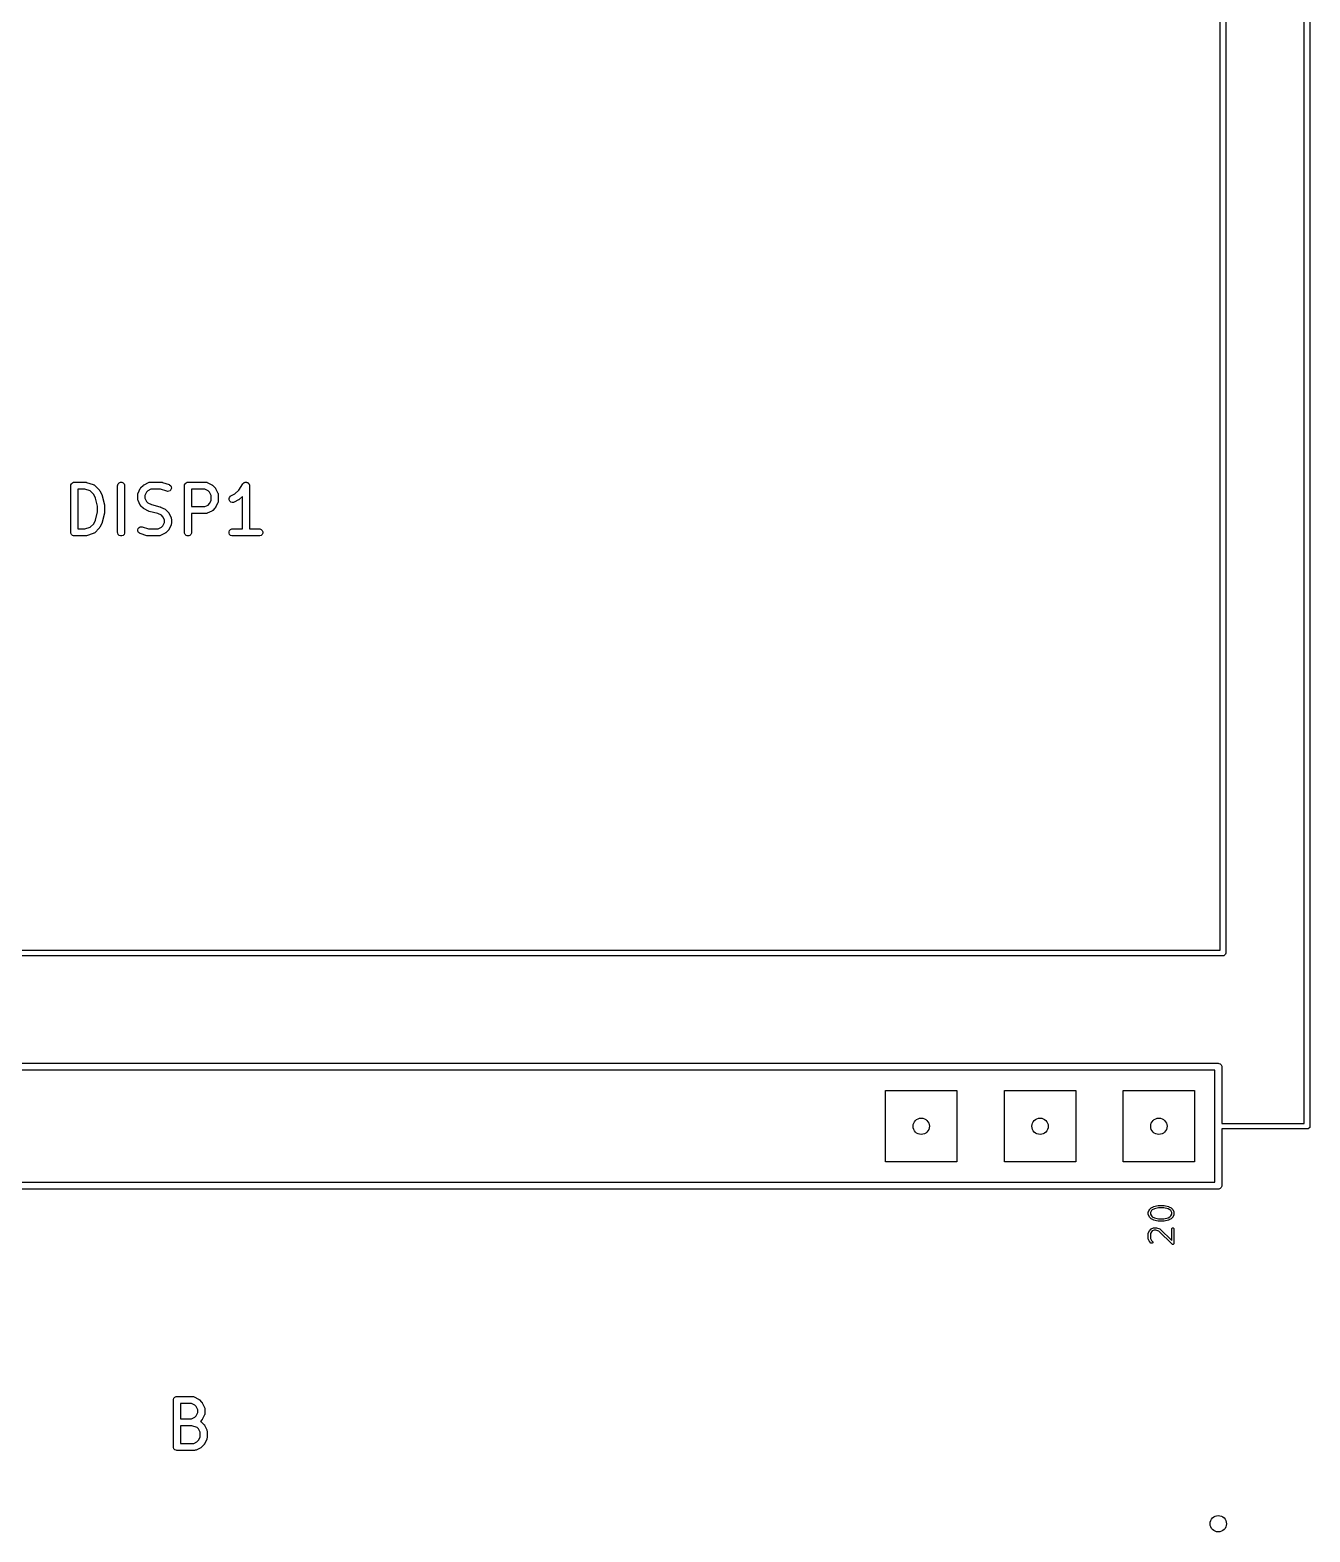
# Model space of a CAD drawing. Extents: x -0.08 to 2.08, y -0.05 to 2.57.
# Drawn here: x 1 to 2.077, y -0.007 to 1.257 of the extents above; entities that cross this region are included whole.
import ezdxf

# ---------------------------------------------------------------- set-up
doc = ezdxf.new("R2010")
doc.units = 0
doc.header["$MEASUREMENT"] = 0
doc.layers.add('BLACK', color=7, linetype='CONTINUOUS')

msp = doc.modelspace()

# ---------------------------------------------------------------- linework, layer by layer
at = {"layer": 'BLACK', "linetype": 'CONTINUOUS'}
for p, q in [((2.0724, 0.337), (2.0724, 2.0173)), ((2.0772, 2.0197), (2.0772, 0.3346)), ((2.0016, 0.4827), (2.0016, 1.6984)), ((2.0063, 1.7008), (2.0063, 0.4803)), ((1.0344, 0.8744), (1.0349, 0.8755)), ((1.0344, 0.8738), (1.0344, 0.8744)), ((1.0344, 0.8345), (1.0344, 0.8738)), ((1.0349, 0.8755), (1.0357, 0.8763)), ((1.0357, 0.8763), (1.0367, 0.8767)), ((1.0367, 0.8767), (1.0373, 0.8768)), ((1.0373, 0.8768), (1.0467, 0.8768)), ((1.0467, 0.8768), (1.047, 0.8768)), ((1.047, 0.8768), (1.0471, 0.8768)), ((1.0471, 0.8768), (1.0472, 0.8767)), ((1.0472, 0.8767), (1.0473, 0.8767)), ((1.0473, 0.8767), (1.0473, 0.8767)), ((1.0473, 0.8767), (1.0476, 0.8766)), ((1.0476, 0.8766), (1.0532, 0.8748)), ((1.0532, 0.8748), (1.0538, 0.8745)), ((1.0538, 0.8745), (1.0538, 0.8744)), ((1.0538, 0.8744), (1.0539, 0.8744)), ((1.0539, 0.8744), (1.0544, 0.874)), ((1.0544, 0.874), (1.0581, 0.8703)), ((1.0737, 0.8738), (1.0738, 0.8744)), ((1.0737, 0.8345), (1.0737, 0.8738)), ((1.0738, 0.8744), (1.0742, 0.8755)), ((1.0742, 0.8755), (1.075, 0.8763)), ((1.075, 0.8763), (1.0761, 0.8767)), ((1.0761, 0.8767), (1.0773, 0.8767)), ((1.0773, 0.8767), (1.0783, 0.8763)), ((1.0783, 0.8763), (1.0791, 0.8755)), ((1.0791, 0.8755), (1.0796, 0.8744)), ((1.0796, 0.8744), (1.0796, 0.8738)), ((1.0796, 0.8738), (1.0796, 0.8345)), ((1.0933, 0.8722), (1.0952, 0.874)), ((1.0952, 0.874), (1.0954, 0.8742)), ((1.0954, 0.8742), (1.0955, 0.8743)), ((1.0955, 0.8743), (1.0956, 0.8743)), ((1.0956, 0.8743), (1.0957, 0.8744)), ((1.0957, 0.8744), (1.096, 0.8746)), ((1.0957, 0.8744), (1.0957, 0.8744)), ((1.096, 0.8746), (1.0997, 0.8765)), ((1.0997, 0.8765), (1.1003, 0.8767)), ((1.1003, 0.8767), (1.1004, 0.8767)), ((1.1004, 0.8767), (1.1005, 0.8767)), ((1.1005, 0.8767), (1.101, 0.8768)), ((1.101, 0.8768), (1.1104, 0.8768)), ((1.1104, 0.8768), (1.1107, 0.8768)), ((1.1107, 0.8768), (1.1108, 0.8768)), ((1.1108, 0.8768), (1.1109, 0.8767)), ((1.1109, 0.8767), (1.111, 0.8767)), ((1.111, 0.8767), (1.1111, 0.8767)), ((1.1111, 0.8767), (1.1114, 0.8766)), ((1.1114, 0.8766), (1.117, 0.8748)), ((1.117, 0.8748), (1.1175, 0.8745)), ((1.1175, 0.8745), (1.1184, 0.8738)), ((1.1184, 0.8738), (1.1189, 0.8727)), ((1.1189, 0.8727), (1.119, 0.8716)), ((1.13, 0.8744), (1.1305, 0.8755)), ((1.13, 0.8738), (1.13, 0.8744)), ((1.13, 0.8345), (1.13, 0.8738)), ((1.1305, 0.8755), (1.1313, 0.8763)), ((1.1313, 0.8763), (1.1323, 0.8767)), ((1.1323, 0.8767), (1.1329, 0.8768)), ((1.1329, 0.8768), (1.1479, 0.8768)), ((1.1479, 0.8768), (1.1485, 0.8767)), ((1.1485, 0.8767), (1.1486, 0.8767)), ((1.1486, 0.8767), (1.1487, 0.8767)), ((1.1487, 0.8767), (1.1492, 0.8765)), ((1.1492, 0.8765), (1.153, 0.8746)), ((1.153, 0.8746), (1.1532, 0.8744)), ((1.1532, 0.8744), (1.1533, 0.8744)), ((1.1533, 0.8744), (1.1534, 0.8743)), ((1.1534, 0.8743), (1.1535, 0.8743)), ((1.1535, 0.8743), (1.1535, 0.8742)), ((1.1535, 0.8742), (1.1538, 0.874)), ((1.1538, 0.874), (1.1556, 0.8722)), ((1.1756, 0.8701), (1.1792, 0.8755)), ((1.1792, 0.8755), (1.1796, 0.8759)), ((1.1792, 0.8755), (1.1792, 0.8755)), ((1.1792, 0.8755), (1.1792, 0.8755)), ((1.1792, 0.8755), (1.1792, 0.8755)), ((1.1796, 0.8759), (1.1798, 0.8761)), ((1.1798, 0.8761), (1.18, 0.8763)), ((1.18, 0.8763), (1.1803, 0.8764)), ((1.1803, 0.8764), (1.1805, 0.8766)), ((1.1805, 0.8766), (1.1808, 0.8766)), ((1.1808, 0.8766), (1.1811, 0.8767)), ((1.1811, 0.8767), (1.1814, 0.8767)), ((1.1814, 0.8767), (1.1817, 0.8768)), ((1.1817, 0.8768), (1.1819, 0.8767)), ((1.1819, 0.8767), (1.1822, 0.8767)), ((1.1822, 0.8767), (1.1825, 0.8766)), ((1.1825, 0.8766), (1.1828, 0.8766)), ((1.1828, 0.8766), (1.183, 0.8764)), ((1.183, 0.8764), (1.1833, 0.8763)), ((1.1833, 0.8763), (1.1835, 0.8761)), ((1.1835, 0.8761), (1.1838, 0.8759)), ((1.1838, 0.8759), (1.1839, 0.8757)), ((1.1839, 0.8757), (1.1841, 0.8755)), ((1.1841, 0.8755), (1.1842, 0.8752)), ((1.1842, 0.8752), (1.1844, 0.875)), ((1.1844, 0.875), (1.1844, 0.8747)), ((1.1844, 0.8747), (1.1846, 0.8744)), ((1.1846, 0.8744), (1.1846, 0.8738)), ((1.1846, 0.8738), (1.1846, 0.8738)), ((1.1846, 0.8738), (1.1846, 0.8738)), ((1.1846, 0.8738), (1.1846, 0.8738)), ((1.1846, 0.8738), (1.1846, 0.8374)), ((1.0462, 0.8709), (1.0403, 0.8709)), ((1.0403, 0.8709), (1.0403, 0.8374)), ((1.0507, 0.8694), (1.0462, 0.8709)), ((1.0536, 0.8665), (1.0507, 0.8694)), ((1.0551, 0.8634), (1.0536, 0.8665)), ((1.0569, 0.8566), (1.0551, 0.8634)), ((1.0581, 0.8703), (1.0583, 0.8701)), ((1.0583, 0.8701), (1.0584, 0.87)), ((1.0584, 0.87), (1.0584, 0.8699)), ((1.0584, 0.8699), (1.0585, 0.8698)), ((1.0585, 0.8698), (1.0585, 0.8698)), ((1.0585, 0.8698), (1.0587, 0.8695)), ((1.0587, 0.8695), (1.0606, 0.8658)), ((1.0606, 0.8658), (1.0606, 0.8657)), ((1.0606, 0.8657), (1.0606, 0.8657)), ((1.0606, 0.8657), (1.0607, 0.8655)), ((1.0607, 0.8655), (1.0608, 0.8652)), ((1.0608, 0.8652), (1.0608, 0.8652)), ((1.0608, 0.8652), (1.0608, 0.8652)), ((1.0608, 0.8652), (1.0627, 0.8577)), ((1.0906, 0.8663), (1.0907, 0.8669)), ((1.0906, 0.8626), (1.0906, 0.8663)), ((1.0907, 0.862), (1.0906, 0.8626)), ((1.0907, 0.8671), (1.0909, 0.8676)), ((1.0907, 0.867), (1.0907, 0.8671)), ((1.0907, 0.8669), (1.0907, 0.867)), ((1.0907, 0.8619), (1.0907, 0.862)), ((1.0907, 0.8618), (1.0907, 0.8619)), ((1.0909, 0.8613), (1.0907, 0.8618)), ((1.0909, 0.8676), (1.0928, 0.8714)), ((1.0928, 0.8575), (1.0909, 0.8613)), ((1.0928, 0.8714), (1.0929, 0.8716)), ((1.0929, 0.8716), (1.093, 0.8717)), ((1.093, 0.8718), (1.0931, 0.8719)), ((1.093, 0.8717), (1.093, 0.8718)), ((1.0931, 0.8719), (1.0932, 0.8719)), ((1.0932, 0.8719), (1.0933, 0.8722)), ((1.0979, 0.8683), (1.0965, 0.8656)), ((1.0965, 0.8656), (1.0965, 0.8633)), ((1.0965, 0.8633), (1.0979, 0.8606)), ((1.099, 0.8695), (1.0979, 0.8683)), ((1.0979, 0.8606), (1.099, 0.8594)), ((1.1017, 0.8709), (1.099, 0.8695)), ((1.1099, 0.8709), (1.1017, 0.8709)), ((1.1151, 0.8692), (1.1099, 0.8709)), ((1.1157, 0.869), (1.1151, 0.8692)), ((1.1168, 0.8691), (1.1157, 0.869)), ((1.1179, 0.8696), (1.1168, 0.8691)), ((1.1186, 0.8705), (1.1179, 0.8696)), ((1.119, 0.8716), (1.1186, 0.8705)), ((1.1472, 0.8709), (1.1359, 0.8709)), ((1.1359, 0.8709), (1.1359, 0.8562)), ((1.1499, 0.8695), (1.1472, 0.8709)), ((1.1511, 0.8683), (1.1499, 0.8695)), ((1.1525, 0.8656), (1.1511, 0.8683)), ((1.1511, 0.8587), (1.1525, 0.8614)), ((1.1525, 0.8614), (1.1525, 0.8656)), ((1.1556, 0.8722), (1.1558, 0.8719)), ((1.1558, 0.8719), (1.1559, 0.8719)), ((1.1559, 0.8719), (1.1559, 0.8718)), ((1.1559, 0.8718), (1.156, 0.8717)), ((1.156, 0.8717), (1.156, 0.8716)), ((1.156, 0.8716), (1.1562, 0.8714)), ((1.1562, 0.8714), (1.1581, 0.8676)), ((1.1581, 0.8676), (1.1583, 0.8671)), ((1.1583, 0.8599), (1.1581, 0.8594)), ((1.1583, 0.8671), (1.1583, 0.867)), ((1.1583, 0.867), (1.1583, 0.8669)), ((1.1583, 0.8669), (1.1584, 0.8663)), ((1.1584, 0.8607), (1.1583, 0.8601)), ((1.1583, 0.8601), (1.1583, 0.86)), ((1.1583, 0.86), (1.1583, 0.8599)), ((1.1584, 0.8663), (1.1584, 0.8607)), ((1.1675, 0.8629), (1.1679, 0.864)), ((1.1676, 0.8618), (1.1675, 0.8629)), ((1.1681, 0.8608), (1.1676, 0.8618)), ((1.1679, 0.864), (1.1686, 0.8649)), ((1.169, 0.86), (1.1681, 0.8608)), ((1.1686, 0.8649), (1.1691, 0.8652)), ((1.17, 0.8596), (1.169, 0.86)), ((1.1691, 0.8652), (1.1724, 0.8669)), ((1.1712, 0.8597), (1.17, 0.8596)), ((1.1717, 0.8599), (1.1712, 0.8597)), ((1.1755, 0.8618), (1.1717, 0.8599)), ((1.1724, 0.8669), (1.1756, 0.8701)), ((1.1757, 0.862), (1.1755, 0.8618)), ((1.1758, 0.862), (1.1757, 0.862)), ((1.1759, 0.8621), (1.1758, 0.862)), ((1.176, 0.8621), (1.1759, 0.8621)), ((1.1763, 0.8624), (1.176, 0.8622)), ((1.176, 0.8622), (1.176, 0.8621)), ((1.1787, 0.8648), (1.1763, 0.8624)), ((1.1787, 0.8374), (1.1787, 0.8648)), ((1.0551, 0.8449), (1.0569, 0.8517)), ((1.0569, 0.8517), (1.0569, 0.8566)), ((1.0627, 0.8506), (1.0608, 0.8431)), ((1.0627, 0.8577), (1.0627, 0.8576)), ((1.0627, 0.8576), (1.0627, 0.8575)), ((1.0627, 0.8575), (1.0627, 0.8573)), ((1.0627, 0.8573), (1.0628, 0.8571)), ((1.0628, 0.8571), (1.0627, 0.8571)), ((1.0627, 0.8571), (1.0628, 0.857)), ((1.0628, 0.8513), (1.0627, 0.8512)), ((1.0627, 0.8512), (1.0628, 0.8512)), ((1.0628, 0.8512), (1.0627, 0.851)), ((1.0627, 0.851), (1.0627, 0.8508)), ((1.0627, 0.8508), (1.0627, 0.8507)), ((1.0627, 0.8507), (1.0627, 0.8506)), ((1.0628, 0.857), (1.0628, 0.8513)), ((1.0929, 0.8573), (1.0928, 0.8575)), ((1.093, 0.8572), (1.0929, 0.8573)), ((1.093, 0.8571), (1.093, 0.8572)), ((1.0931, 0.857), (1.093, 0.8571)), ((1.0932, 0.857), (1.0931, 0.857)), ((1.0933, 0.8567), (1.0932, 0.857)), ((1.0952, 0.8549), (1.0933, 0.8567)), ((1.0954, 0.8547), (1.0952, 0.8549)), ((1.0955, 0.8546), (1.0954, 0.8547)), ((1.0956, 0.8546), (1.0955, 0.8546)), ((1.0957, 0.8545), (1.0956, 0.8546)), ((1.096, 0.8543), (1.0957, 0.8545)), ((1.0957, 0.8545), (1.0957, 0.8545)), ((1.0997, 0.8524), (1.096, 0.8543)), ((1.099, 0.8594), (1.1021, 0.8579)), ((1.0998, 0.8524), (1.0997, 0.8524)), ((1.1, 0.8523), (1.0998, 0.8524)), ((1.0998, 0.8524), (1.0998, 0.8524)), ((1.1003, 0.8522), (1.1, 0.8523)), ((1.1075, 0.8504), (1.1003, 0.8522)), ((1.1003, 0.8522), (1.1003, 0.8522)), ((1.1003, 0.8522), (1.1003, 0.8522)), ((1.1021, 0.8579), (1.1093, 0.8561)), ((1.1105, 0.8489), (1.1075, 0.8504)), ((1.1093, 0.8561), (1.1093, 0.8561)), ((1.1093, 0.8561), (1.1093, 0.8561)), ((1.1093, 0.8561), (1.1096, 0.856)), ((1.1096, 0.856), (1.1098, 0.8559)), ((1.1098, 0.8559), (1.1098, 0.8559)), ((1.1098, 0.8559), (1.1099, 0.8558)), ((1.1099, 0.8558), (1.1136, 0.854)), ((1.1117, 0.8477), (1.1105, 0.8489)), ((1.1131, 0.845), (1.1117, 0.8477)), ((1.1136, 0.854), (1.1139, 0.8538)), ((1.1139, 0.8538), (1.1139, 0.8538)), ((1.1139, 0.8538), (1.114, 0.8537)), ((1.114, 0.8537), (1.1141, 0.8537)), ((1.1141, 0.8537), (1.1142, 0.8536)), ((1.1142, 0.8536), (1.1144, 0.8534)), ((1.1144, 0.8534), (1.1163, 0.8515)), ((1.1163, 0.8515), (1.1164, 0.8513)), ((1.1164, 0.8513), (1.1165, 0.8513)), ((1.1165, 0.8513), (1.1166, 0.8512)), ((1.1166, 0.8512), (1.1166, 0.8511)), ((1.1166, 0.8511), (1.1167, 0.851)), ((1.1167, 0.851), (1.1168, 0.8508)), ((1.1168, 0.8508), (1.1187, 0.847)), ((1.1359, 0.8562), (1.1472, 0.8562)), ((1.1479, 0.8503), (1.1359, 0.8503)), ((1.1359, 0.8503), (1.1359, 0.8345)), ((1.1472, 0.8562), (1.1499, 0.8575)), ((1.1485, 0.8503), (1.1479, 0.8503)), ((1.1486, 0.8503), (1.1485, 0.8503)), ((1.1487, 0.8504), (1.1486, 0.8503)), ((1.1492, 0.8506), (1.1487, 0.8504)), ((1.153, 0.8524), (1.1492, 0.8506)), ((1.1499, 0.8575), (1.1511, 0.8587)), ((1.1532, 0.8526), (1.153, 0.8524)), ((1.1533, 0.8526), (1.1532, 0.8526)), ((1.1534, 0.8527), (1.1533, 0.8526)), ((1.1535, 0.8527), (1.1534, 0.8527)), ((1.1538, 0.853), (1.1535, 0.8528)), ((1.1535, 0.8528), (1.1535, 0.8527)), ((1.1556, 0.8549), (1.1538, 0.853)), ((1.1558, 0.8551), (1.1556, 0.8549)), ((1.1559, 0.8551), (1.1558, 0.8551)), ((1.156, 0.8553), (1.1559, 0.8552)), ((1.1559, 0.8552), (1.1559, 0.8551)), ((1.1562, 0.8556), (1.156, 0.8554)), ((1.156, 0.8554), (1.156, 0.8553)), ((1.1581, 0.8594), (1.1562, 0.8556)), ((1.0344, 0.8339), (1.0344, 0.8345)), ((1.0403, 0.8374), (1.0462, 0.8374)), ((1.0462, 0.8374), (1.0507, 0.8389)), ((1.0507, 0.8389), (1.0536, 0.8418)), ((1.0536, 0.8418), (1.0551, 0.8449)), ((1.0581, 0.838), (1.0544, 0.8342)), ((1.0583, 0.8382), (1.0581, 0.838)), ((1.0584, 0.8383), (1.0583, 0.8382)), ((1.0585, 0.8384), (1.0584, 0.8384)), ((1.0584, 0.8384), (1.0584, 0.8383)), ((1.0587, 0.8388), (1.0585, 0.8385)), ((1.0585, 0.8385), (1.0585, 0.8384)), ((1.0606, 0.8425), (1.0587, 0.8388)), ((1.0607, 0.8428), (1.0606, 0.8426)), ((1.0606, 0.8426), (1.0606, 0.8426)), ((1.0606, 0.8426), (1.0606, 0.8425)), ((1.0608, 0.843), (1.0607, 0.8428)), ((1.0608, 0.8431), (1.0608, 0.8431)), ((1.0608, 0.8431), (1.0608, 0.843)), ((1.0738, 0.8339), (1.0737, 0.8345)), ((1.0796, 0.8345), (1.0796, 0.8339)), ((1.0906, 0.8367), (1.091, 0.8378)), ((1.0907, 0.8356), (1.0906, 0.8367)), ((1.0912, 0.8345), (1.0907, 0.8356)), ((1.091, 0.8378), (1.0917, 0.8387)), ((1.0921, 0.8338), (1.0912, 0.8345)), ((1.0917, 0.8387), (1.0928, 0.8392)), ((1.0928, 0.8392), (1.0939, 0.8393)), ((1.0939, 0.8393), (1.0945, 0.8391)), ((1.0945, 0.8391), (1.0997, 0.8374)), ((1.0997, 0.8374), (1.1079, 0.8374)), ((1.1079, 0.8374), (1.1105, 0.8388)), ((1.1105, 0.8388), (1.1117, 0.84)), ((1.1117, 0.84), (1.1131, 0.8427)), ((1.1131, 0.8427), (1.1131, 0.845)), ((1.1163, 0.8361), (1.1144, 0.8342)), ((1.1164, 0.8363), (1.1163, 0.8361)), ((1.1165, 0.8364), (1.1164, 0.8363)), ((1.1166, 0.8365), (1.1165, 0.8364)), ((1.1167, 0.8366), (1.1166, 0.8366)), ((1.1166, 0.8366), (1.1166, 0.8365)), ((1.1168, 0.8369), (1.1167, 0.8366)), ((1.1187, 0.8406), (1.1168, 0.8369)), ((1.1187, 0.847), (1.1189, 0.8465)), ((1.1189, 0.8412), (1.1187, 0.8406)), ((1.1189, 0.8465), (1.1189, 0.8464)), ((1.1189, 0.8464), (1.1189, 0.8463)), ((1.1189, 0.8463), (1.119, 0.8457)), ((1.119, 0.842), (1.1189, 0.8414)), ((1.1189, 0.8414), (1.1189, 0.8413)), ((1.1189, 0.8413), (1.1189, 0.8412)), ((1.119, 0.8457), (1.119, 0.842)), ((1.13, 0.8339), (1.13, 0.8345)), ((1.1359, 0.8345), (1.1358, 0.8339)), ((1.1675, 0.835), (1.168, 0.8361)), ((1.1675, 0.8339), (1.1675, 0.835)), ((1.168, 0.8361), (1.1688, 0.8369)), ((1.1688, 0.8369), (1.1698, 0.8374)), ((1.1698, 0.8374), (1.1704, 0.8374)), ((1.1704, 0.8374), (1.1787, 0.8374)), ((1.1846, 0.8374), (1.1929, 0.8374)), ((1.1929, 0.8374), (1.1935, 0.8374)), ((1.1935, 0.8374), (1.1946, 0.8369)), ((1.1946, 0.8369), (1.1954, 0.8361)), ((1.1954, 0.8361), (1.1958, 0.835)), ((1.1958, 0.835), (1.1958, 0.8339)), ((1.0349, 0.8328), (1.0344, 0.8339)), ((1.0357, 0.832), (1.0349, 0.8328)), ((1.0367, 0.8316), (1.0357, 0.832)), ((1.0373, 0.8315), (1.0367, 0.8316)), ((1.0467, 0.8315), (1.0373, 0.8315)), ((1.047, 0.8315), (1.0467, 0.8315)), ((1.0471, 0.8315), (1.047, 0.8315)), ((1.0472, 0.8315), (1.0471, 0.8315)), ((1.0473, 0.8316), (1.0472, 0.8315)), ((1.0476, 0.8317), (1.0473, 0.8316)), ((1.0473, 0.8316), (1.0473, 0.8316)), ((1.0532, 0.8335), (1.0476, 0.8317)), ((1.0538, 0.8338), (1.0532, 0.8335)), ((1.0539, 0.8339), (1.0538, 0.8338)), ((1.0538, 0.8338), (1.0538, 0.8338)), ((1.0544, 0.8342), (1.0539, 0.8339)), ((1.0742, 0.8328), (1.0738, 0.8339)), ((1.075, 0.832), (1.0742, 0.8328)), ((1.0761, 0.8316), (1.075, 0.832)), ((1.0773, 0.8316), (1.0761, 0.8316)), ((1.0783, 0.832), (1.0773, 0.8316)), ((1.0791, 0.8328), (1.0783, 0.832)), ((1.0796, 0.8339), (1.0791, 0.8328)), ((1.0926, 0.8335), (1.0921, 0.8338)), ((1.0982, 0.8317), (1.0926, 0.8335)), ((1.0985, 0.8316), (1.0982, 0.8317)), ((1.0986, 0.8316), (1.0985, 0.8316)), ((1.0987, 0.8315), (1.0986, 0.8316)), ((1.0988, 0.8315), (1.0987, 0.8315)), ((1.0989, 0.8315), (1.0988, 0.8315)), ((1.0992, 0.8315), (1.0989, 0.8315)), ((1.1085, 0.8315), (1.0992, 0.8315)), ((1.1091, 0.8316), (1.1085, 0.8315)), ((1.1092, 0.8316), (1.1091, 0.8316)), ((1.1093, 0.8316), (1.1092, 0.8316)), ((1.1099, 0.8318), (1.1093, 0.8316)), ((1.1136, 0.8337), (1.1099, 0.8318)), ((1.1139, 0.8338), (1.1136, 0.8337)), ((1.114, 0.8339), (1.1139, 0.8339)), ((1.1139, 0.8339), (1.1139, 0.8338)), ((1.1141, 0.834), (1.114, 0.8339)), ((1.1142, 0.8341), (1.1141, 0.834)), ((1.1144, 0.8342), (1.1142, 0.8341)), ((1.1305, 0.8328), (1.13, 0.8339)), ((1.1313, 0.832), (1.1305, 0.8328)), ((1.1323, 0.8316), (1.1313, 0.832)), ((1.1335, 0.8316), (1.1323, 0.8316)), ((1.1346, 0.832), (1.1335, 0.8316)), ((1.1354, 0.8328), (1.1346, 0.832)), ((1.1358, 0.8339), (1.1354, 0.8328)), ((1.168, 0.8328), (1.1675, 0.8339)), ((1.1688, 0.832), (1.168, 0.8328)), ((1.1698, 0.8316), (1.1688, 0.832)), ((1.1704, 0.8315), (1.1698, 0.8316)), ((1.1929, 0.8315), (1.1704, 0.8315)), ((1.1935, 0.8316), (1.1929, 0.8315)), ((1.1946, 0.832), (1.1935, 0.8316)), ((1.1954, 0.8328), (1.1946, 0.832)), ((1.1958, 0.8339), (1.1954, 0.8328)), ((-0.0016, 0.4827), (2.0016, 0.4827)), ((2.0039, 0.478), (-0.0039, 0.478)), ((2.0048, 0.4781), (2.0039, 0.478)), ((2.0061, 0.4794), (2.0048, 0.4781)), ((2.0063, 0.4803), (2.0061, 0.4794)), ((0, 0.3876), (2, 0.3876)), ((1.997, 0.3817), (0.003, 0.3817)), ((1.997, 0.2876), (1.997, 0.3817)), ((2, 0.3876), (2.0006, 0.3875)), ((2.0006, 0.3875), (2.0016, 0.3871)), ((2.0016, 0.3871), (2.0025, 0.3863)), ((2.0025, 0.3863), (2.0029, 0.3852)), ((2.0029, 0.3852), (2.003, 0.3846)), ((2.003, 0.3846), (2.003, 0.337)), ((1.72, 0.3046), (1.72, 0.3646)), ((1.72, 0.3646), (1.78, 0.3646)), ((1.78, 0.3646), (1.78, 0.3046)), ((1.82, 0.3046), (1.82, 0.3646)), ((1.82, 0.3646), (1.88, 0.3646)), ((1.88, 0.3646), (1.88, 0.3046)), ((1.92, 0.3046), (1.92, 0.3646)), ((1.92, 0.3646), (1.98, 0.3646)), ((1.98, 0.3646), (1.98, 0.3046)), ((2.003, 0.337), (2.0724, 0.337)), ((2.0748, 0.3323), (2.003, 0.3323)), ((2.003, 0.3323), (2.003, 0.2846)), ((2.0757, 0.3325), (2.0748, 0.3323)), ((2.077, 0.3337), (2.0757, 0.3325)), ((2.0772, 0.3346), (2.077, 0.3337)), ((1.78, 0.3046), (1.72, 0.3046)), ((1.88, 0.3046), (1.82, 0.3046)), ((1.98, 0.3046), (1.92, 0.3046)), ((2, 0.2817), (0, 0.2817)), ((0.003, 0.2876), (1.997, 0.2876)), ((2.0006, 0.2817), (2, 0.2817)), ((2.0016, 0.2822), (2.0006, 0.2817)), ((2.0025, 0.283), (2.0016, 0.2822)), ((2.0029, 0.2841), (2.0025, 0.283)), ((2.003, 0.2846), (2.0029, 0.2841)), ((1.9423, 0.2649), (1.9433, 0.2658)), ((1.9433, 0.2658), (1.9434, 0.2659)), ((1.9434, 0.2659), (1.9435, 0.266)), ((1.9435, 0.266), (1.9454, 0.2669)), ((1.9454, 0.2669), (1.9455, 0.2669)), ((1.9455, 0.2669), (1.9456, 0.267)), ((1.9456, 0.267), (1.9493, 0.2679)), ((1.9497, 0.266), (1.9462, 0.2651)), ((1.9493, 0.2679), (1.9495, 0.2679)), ((1.9495, 0.2679), (1.9496, 0.268)), ((1.9496, 0.268), (1.9543, 0.268)), ((1.9541, 0.266), (1.9497, 0.266)), ((1.9577, 0.2651), (1.9541, 0.266)), ((1.9543, 0.268), (1.9544, 0.2679)), ((1.9544, 0.2679), (1.9545, 0.2679)), ((1.9545, 0.2679), (1.9582, 0.267)), ((1.9582, 0.267), (1.9583, 0.2669)), ((1.9583, 0.2669), (1.9585, 0.2669)), ((1.9585, 0.2669), (1.9603, 0.266)), ((1.9603, 0.266), (1.9605, 0.2659)), ((1.9605, 0.2659), (1.9606, 0.2658)), ((1.9606, 0.2658), (1.9615, 0.2649)), ((1.9411, 0.2625), (1.9412, 0.2627)), ((1.9411, 0.2623), (1.9411, 0.2625)), ((1.9411, 0.2604), (1.9411, 0.2623)), ((1.9411, 0.2623), (1.9411, 0.2623)), ((1.9411, 0.2623), (1.9411, 0.2623)), ((1.9411, 0.2603), (1.9411, 0.2604)), ((1.9411, 0.2604), (1.9411, 0.2604)), ((1.9411, 0.2602), (1.9411, 0.2603)), ((1.9412, 0.26), (1.9411, 0.2602)), ((1.9412, 0.2627), (1.9421, 0.2646)), ((1.9412, 0.2627), (1.9412, 0.2627)), ((1.9412, 0.2627), (1.9412, 0.2627)), ((1.9421, 0.2581), (1.9412, 0.26)), ((1.9412, 0.26), (1.9412, 0.26)), ((1.9412, 0.26), (1.9412, 0.26)), ((1.9421, 0.2646), (1.9422, 0.2647)), ((1.9422, 0.258), (1.9421, 0.2581)), ((1.9422, 0.2647), (1.9423, 0.2649)), ((1.9423, 0.2578), (1.9422, 0.258)), ((1.9433, 0.2569), (1.9423, 0.2578)), ((1.9438, 0.2636), (1.9431, 0.262)), ((1.9431, 0.262), (1.9431, 0.2606)), ((1.9431, 0.2606), (1.9438, 0.2591)), ((1.9434, 0.2568), (1.9433, 0.2569)), ((1.9435, 0.2567), (1.9434, 0.2568)), ((1.9454, 0.2558), (1.9435, 0.2567)), ((1.9445, 0.2643), (1.9438, 0.2636)), ((1.9438, 0.2591), (1.9445, 0.2584)), ((1.9462, 0.2651), (1.9445, 0.2643)), ((1.9445, 0.2584), (1.9462, 0.2576)), ((1.9455, 0.2557), (1.9454, 0.2558)), ((1.9456, 0.2557), (1.9455, 0.2557)), ((1.9493, 0.2548), (1.9456, 0.2557)), ((1.9462, 0.2576), (1.9497, 0.2567)), ((1.9495, 0.2548), (1.9493, 0.2548)), ((1.9496, 0.2547), (1.9495, 0.2548)), ((1.9543, 0.2547), (1.9496, 0.2547)), ((1.9497, 0.2567), (1.9541, 0.2567)), ((1.9541, 0.2567), (1.9577, 0.2576)), ((1.9544, 0.2548), (1.9543, 0.2547)), ((1.9545, 0.2548), (1.9544, 0.2548)), ((1.9582, 0.2557), (1.9545, 0.2548)), ((1.9593, 0.2643), (1.9577, 0.2651)), ((1.9577, 0.2576), (1.9593, 0.2584)), ((1.9583, 0.2557), (1.9582, 0.2557)), ((1.9585, 0.2558), (1.9583, 0.2557)), ((1.9603, 0.2567), (1.9585, 0.2558)), ((1.96, 0.2636), (1.9593, 0.2643)), ((1.9593, 0.2584), (1.96, 0.2591)), ((1.9608, 0.262), (1.96, 0.2636)), ((1.96, 0.2591), (1.9608, 0.2606)), ((1.9605, 0.2568), (1.9603, 0.2567)), ((1.9606, 0.2569), (1.9605, 0.2568)), ((1.9615, 0.2578), (1.9606, 0.2569)), ((1.9608, 0.2606), (1.9608, 0.262)), ((1.9615, 0.2649), (1.9616, 0.2647)), ((1.9616, 0.258), (1.9615, 0.2578)), ((1.9616, 0.2647), (1.9617, 0.2646)), ((1.9617, 0.2581), (1.9616, 0.258)), ((1.9617, 0.2646), (1.9626, 0.2627)), ((1.9626, 0.26), (1.9617, 0.2581)), ((1.9626, 0.2627), (1.9627, 0.2627)), ((1.9627, 0.26), (1.9626, 0.26)), ((1.9627, 0.2627), (1.9627, 0.2627)), ((1.9627, 0.2627), (1.9627, 0.2625)), ((1.9627, 0.2625), (1.9627, 0.2623)), ((1.9627, 0.2623), (1.9627, 0.2623)), ((1.9627, 0.2623), (1.9627, 0.2623)), ((1.9627, 0.2623), (1.9627, 0.2604)), ((1.9627, 0.2604), (1.9627, 0.2604)), ((1.9627, 0.2604), (1.9627, 0.2603)), ((1.9627, 0.2603), (1.9627, 0.2602)), ((1.9627, 0.2602), (1.9627, 0.26)), ((1.9627, 0.26), (1.9627, 0.26)), ((1.9411, 0.2447), (1.9412, 0.2448)), ((1.9411, 0.2445), (1.9411, 0.2447)), ((1.9411, 0.2398), (1.9411, 0.2445)), ((1.9411, 0.2445), (1.9411, 0.2445)), ((1.9411, 0.2445), (1.9411, 0.2445)), ((1.9412, 0.2449), (1.9421, 0.2468)), ((1.9412, 0.2448), (1.9412, 0.2449)), ((1.9412, 0.2449), (1.9412, 0.2449)), ((1.9421, 0.2468), (1.9422, 0.2469)), ((1.9422, 0.2469), (1.9423, 0.247)), ((1.9423, 0.247), (1.9433, 0.248)), ((1.9438, 0.2458), (1.9431, 0.2442)), ((1.9431, 0.2442), (1.9431, 0.24)), ((1.9433, 0.248), (1.9434, 0.2481)), ((1.9434, 0.2481), (1.9435, 0.2482)), ((1.9435, 0.2482), (1.9454, 0.2491)), ((1.9445, 0.2465), (1.9438, 0.2458)), ((1.9461, 0.2472), (1.9445, 0.2465)), ((1.9454, 0.2491), (1.9456, 0.2492)), ((1.9454, 0.2491), (1.9454, 0.2491)), ((1.9454, 0.2491), (1.9454, 0.2491)), ((1.9456, 0.2492), (1.9458, 0.2492)), ((1.9458, 0.2492), (1.9458, 0.2492)), ((1.9458, 0.2492), (1.9458, 0.2492)), ((1.9458, 0.2492), (1.9477, 0.2492)), ((1.9475, 0.2472), (1.9461, 0.2472)), ((1.95, 0.2464), (1.9475, 0.2472)), ((1.9477, 0.2492), (1.9479, 0.2492)), ((1.9479, 0.2492), (1.948, 0.2492)), ((1.948, 0.2492), (1.9508, 0.2482)), ((1.9611, 0.2353), (1.95, 0.2464)), ((1.9508, 0.2482), (1.9509, 0.2482)), ((1.9509, 0.2482), (1.9509, 0.2482)), ((1.9509, 0.2482), (1.951, 0.2481)), ((1.951, 0.2481), (1.9512, 0.248)), ((1.9512, 0.248), (1.9512, 0.248)), ((1.9512, 0.248), (1.9512, 0.248)), ((1.9512, 0.248), (1.9608, 0.2384)), ((1.9608, 0.2482), (1.9609, 0.2486)), ((1.9608, 0.2384), (1.9608, 0.2482)), ((1.9609, 0.2486), (1.9614, 0.2491)), ((1.9614, 0.2491), (1.9621, 0.2491)), ((1.9621, 0.2491), (1.9627, 0.2486)), ((1.9627, 0.2486), (1.9627, 0.2482)), ((1.9627, 0.2482), (1.9627, 0.236)), ((1.9411, 0.2397), (1.9411, 0.2398)), ((1.9411, 0.2396), (1.9411, 0.2397)), ((1.9411, 0.2397), (1.9411, 0.2397)), ((1.9412, 0.2394), (1.9411, 0.2396)), ((1.9412, 0.2393), (1.9412, 0.2394)), ((1.9412, 0.2394), (1.9412, 0.2394)), ((1.9421, 0.2375), (1.9412, 0.2393)), ((1.9422, 0.2373), (1.9421, 0.2375)), ((1.9423, 0.2372), (1.9422, 0.2373)), ((1.9433, 0.2363), (1.9423, 0.2372)), ((1.9431, 0.24), (1.9438, 0.2385)), ((1.9436, 0.2361), (1.9433, 0.2363)), ((1.9443, 0.2361), (1.9436, 0.2361)), ((1.9438, 0.2385), (1.9446, 0.2377)), ((1.9449, 0.2366), (1.9443, 0.2361)), ((1.9446, 0.2377), (1.9449, 0.2373)), ((1.9449, 0.2373), (1.9449, 0.2366)), ((1.9614, 0.2351), (1.9611, 0.2353)), ((1.9621, 0.2351), (1.9614, 0.2351)), ((1.9627, 0.2357), (1.9621, 0.2351)), ((1.9627, 0.236), (1.9627, 0.2357)), ((1.1206, 0.1041), (1.1207, 0.1047)), ((1.1206, 0.0648), (1.1206, 0.1041)), ((1.1207, 0.1047), (1.1211, 0.1058)), ((1.1211, 0.1058), (1.1219, 0.1066)), ((1.1219, 0.1066), (1.123, 0.107)), ((1.123, 0.107), (1.1235, 0.1071)), ((1.1235, 0.1071), (1.1367, 0.1071)), ((1.136, 0.1012), (1.1265, 0.1012)), ((1.1265, 0.1012), (1.1265, 0.0883)), ((1.1387, 0.0998), (1.136, 0.1012)), ((1.1367, 0.1071), (1.1372, 0.107)), ((1.1372, 0.107), (1.1373, 0.107)), ((1.1373, 0.107), (1.1375, 0.107)), ((1.1375, 0.107), (1.138, 0.1068)), ((1.138, 0.1068), (1.1417, 0.1049)), ((1.1417, 0.1049), (1.142, 0.1048)), ((1.142, 0.1048), (1.1421, 0.1047)), ((1.1421, 0.1047), (1.1421, 0.1047)), ((1.1421, 0.1047), (1.1422, 0.1046)), ((1.1422, 0.1046), (1.1423, 0.1045)), ((1.1423, 0.1045), (1.1425, 0.1044)), ((1.1425, 0.1044), (1.1444, 0.1025)), ((1.1444, 0.1025), (1.1446, 0.1023)), ((1.1446, 0.1023), (1.1446, 0.1022)), ((1.1446, 0.1022), (1.1447, 0.1021)), ((1.1447, 0.1021), (1.1447, 0.102)), ((1.1447, 0.102), (1.1448, 0.102)), ((1.1448, 0.102), (1.1449, 0.1017)), ((1.1449, 0.1017), (1.1468, 0.098)), ((1.136, 0.0883), (1.1387, 0.0897)), ((1.1399, 0.0986), (1.1387, 0.0998)), ((1.1387, 0.0897), (1.1399, 0.0909)), ((1.1412, 0.0959), (1.1399, 0.0986)), ((1.1399, 0.0909), (1.1412, 0.0936)), ((1.1412, 0.0936), (1.1412, 0.0959)), ((1.1468, 0.0916), (1.1449, 0.0878)), ((1.1468, 0.098), (1.147, 0.0974)), ((1.147, 0.0921), (1.1468, 0.0916)), ((1.147, 0.0974), (1.147, 0.0973)), ((1.147, 0.0973), (1.1471, 0.0972)), ((1.1471, 0.0923), (1.147, 0.0922)), ((1.147, 0.0922), (1.147, 0.0921)), ((1.1471, 0.0972), (1.1471, 0.0966)), ((1.1471, 0.0966), (1.1471, 0.0929)), ((1.1471, 0.0929), (1.1471, 0.0923)), ((1.1265, 0.0883), (1.136, 0.0883)), ((1.1362, 0.0824), (1.1265, 0.0824)), ((1.1265, 0.0824), (1.1265, 0.0677)), ((1.1407, 0.0809), (1.1362, 0.0824)), ((1.1417, 0.0799), (1.1407, 0.0809)), ((1.1431, 0.0772), (1.1417, 0.0799)), ((1.1431, 0.073), (1.1431, 0.0772)), ((1.1444, 0.0871), (1.1435, 0.0862)), ((1.1435, 0.0862), (1.1438, 0.0861)), ((1.1438, 0.0861), (1.1438, 0.086)), ((1.1438, 0.086), (1.1439, 0.086)), ((1.1439, 0.086), (1.1444, 0.0856)), ((1.1446, 0.0873), (1.1444, 0.0871)), ((1.1444, 0.0856), (1.1463, 0.0837)), ((1.1447, 0.0874), (1.1446, 0.0873)), ((1.1446, 0.0873), (1.1446, 0.0873)), ((1.1448, 0.0876), (1.1447, 0.0875)), ((1.1447, 0.0875), (1.1447, 0.0874)), ((1.1449, 0.0878), (1.1448, 0.0876)), ((1.1463, 0.0837), (1.1464, 0.0835)), ((1.1464, 0.0835), (1.1465, 0.0835)), ((1.1465, 0.0835), (1.1466, 0.0834)), ((1.1466, 0.0834), (1.1466, 0.0833)), ((1.1466, 0.0833), (1.1467, 0.0832)), ((1.1467, 0.0832), (1.1468, 0.083)), ((1.1468, 0.083), (1.1487, 0.0792)), ((1.1487, 0.0792), (1.1489, 0.0787)), ((1.1489, 0.0787), (1.1489, 0.0786)), ((1.1489, 0.0786), (1.1489, 0.0785)), ((1.1489, 0.0785), (1.149, 0.0779)), ((1.149, 0.0779), (1.149, 0.0723)), ((1.1207, 0.0642), (1.1206, 0.0648)), ((1.1211, 0.0631), (1.1207, 0.0642)), ((1.1265, 0.0677), (1.1378, 0.0677)), ((1.1378, 0.0677), (1.1405, 0.0691)), ((1.1436, 0.064), (1.1399, 0.0621)), ((1.1405, 0.0691), (1.1417, 0.0703)), ((1.1417, 0.0703), (1.1431, 0.073)), ((1.1439, 0.0642), (1.1436, 0.064)), ((1.144, 0.0643), (1.1439, 0.0642)), ((1.1439, 0.0642), (1.1439, 0.0642)), ((1.1441, 0.0643), (1.144, 0.0643)), ((1.1442, 0.0644), (1.1441, 0.0643)), ((1.1444, 0.0646), (1.1442, 0.0644)), ((1.1463, 0.0664), (1.1444, 0.0646)), ((1.1464, 0.0667), (1.1463, 0.0664)), ((1.1465, 0.0667), (1.1464, 0.0667)), ((1.1466, 0.0668), (1.1465, 0.0667)), ((1.1467, 0.067), (1.1466, 0.0669)), ((1.1466, 0.0669), (1.1466, 0.0668)), ((1.1468, 0.0672), (1.1467, 0.067)), ((1.1487, 0.0709), (1.1468, 0.0672)), ((1.1489, 0.0715), (1.1487, 0.0709)), ((1.149, 0.0723), (1.1489, 0.0717)), ((1.1489, 0.0717), (1.1489, 0.0716)), ((1.1489, 0.0716), (1.1489, 0.0715)), ((1.1219, 0.0623), (1.1211, 0.0631)), ((1.123, 0.0619), (1.1219, 0.0623)), ((1.1235, 0.0618), (1.123, 0.0619)), ((1.1385, 0.0618), (1.1235, 0.0618)), ((1.1391, 0.0619), (1.1385, 0.0618)), ((1.1392, 0.0619), (1.1391, 0.0619)), ((1.1393, 0.0619), (1.1392, 0.0619)), ((1.1399, 0.0621), (1.1393, 0.0619))]:
    msp.add_line(p, q, dxfattribs=at)
at = {"layer": 'BLACK'}
for centre in [(1.75, 0.3346), (1.85, 0.3346), (1.95, 0.3346), (2, 0)]:
    msp.add_circle(centre, 0.00689, dxfattribs=at)

doc.saveas('drawing.dxf')
